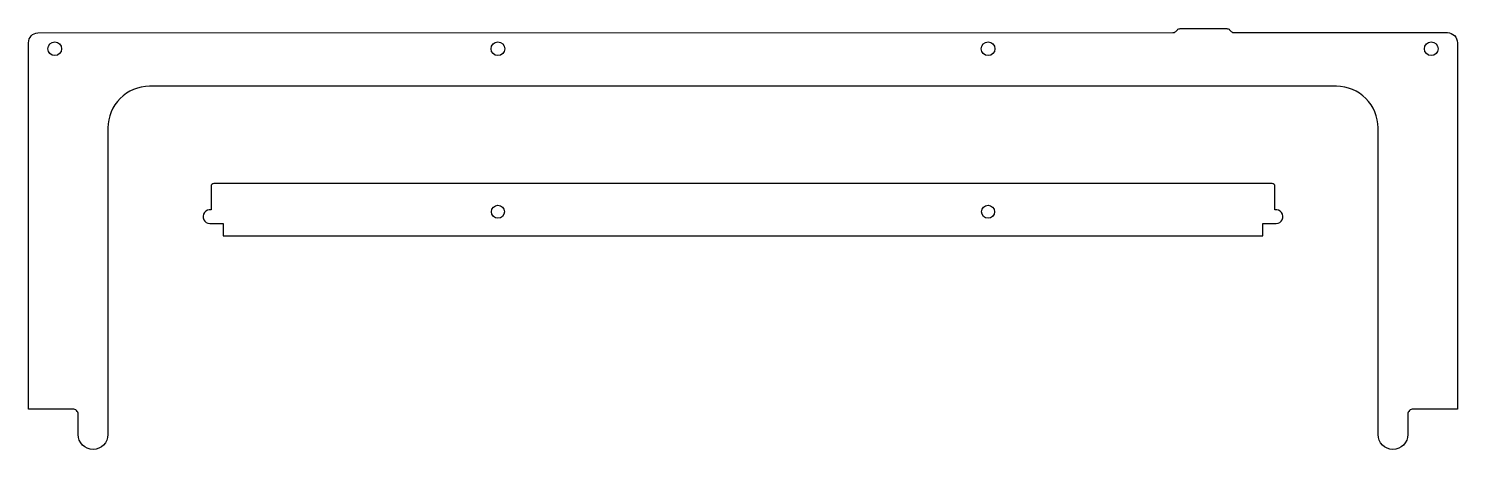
# Model space of a CAD drawing. Header units: millimetres. Extents: x -69 to 285, y -61 to 43.
import ezdxf

# ---------------------------------------------------------------- set-up
doc = ezdxf.new("R2010")
doc.units = ezdxf.units.MM
doc.layers.get('0').update_dxf_attribs({"linetype": 'CONTINUOUS'})

msp = doc.modelspace()

# ---------------------------------------------------------------- linework, layer by layer
for points in [[(228.74, 43.21), (229.15, 42.79, 0.198918), (229.86, 42.5), (282.79, 42.5, -0.413191), (285.28, 40), (285.28, -50.8), (274.28, -50.8, 0.414214), (272.98, -52.1), (272.98, -57.1, -1), (265.58, -57.1), (265.58, 18.9, 0.414214), (255.28, 29.2), (-39.38, 29.2, 0.414214), (-49.68, 18.9), (-49.68, -57.1, -1), (-57.08, -57.1), (-57.08, -52.1, 0.414214), (-58.38, -50.8), (-69.38, -50.8), (-69.38, 40, -0.392332), (-67.07, 42.49), (214.64, 42.5, 0.198907), (215.35, 42.79), (215.77, 43.21, -0.198912), (216.47, 43.5), (228.03, 43.5, -0.198912)], [(-21.08, -7.9), (236.98, -7.9), (236.98, -4.8), (240.28, -4.8, 1.09288), (239.98, -1.43), (239.98, 4.4, 0.414214), (239.28, 5.1), (-23.38, 5.1, 0.414214), (-24.08, 4.4), (-24.08, -1.43, 1.09288), (-24.38, -4.8), (-21.08, -4.8)]]:
    msp.add_lwpolyline(points, format="xyb", close=True)
for centre, radius in [((-62.88, 38.5), 1.7), ((47.12, 38.5), 1.7), ((168.78, 38.5), 1.7), ((278.78, 38.5), 1.7), ((47.12, -1.9), 1.6), ((168.78, -1.9), 1.6)]:
    msp.add_circle(centre, radius)

doc.saveas('drawing.dxf')
